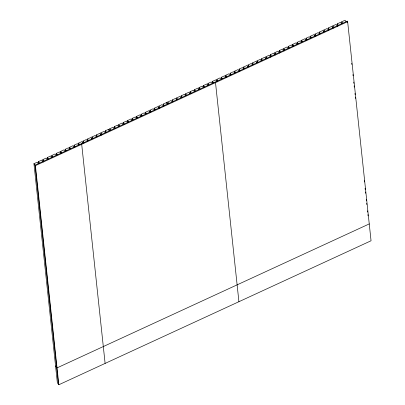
<?xml version="1.0" encoding="UTF-8"?>
<svg xmlns="http://www.w3.org/2000/svg" width="405" height="405" viewBox="0 0 405 405"><rect width="100%" height="100%" fill="white"/><g stroke="black" fill="none" stroke-linecap="round" stroke-linejoin="round"><path stroke-width="0.61" d="M58.441 384.224L35.027 165.129L347.237 21.151L347.637 21.678L371.051 240.773L58.841 384.75L57.363 382.806L33.949 163.711L37.295 162.172L38.369 163.585M38.612 163.539L38.409 161.656L41.755 160.112L42.829 161.529M43.138 162.111L42.869 159.6L46.216 158.056L47.289 159.474M47.532 159.428L47.329 157.54L50.676 156.001L51.749 157.413M51.992 157.368L51.789 155.485L55.136 153.94L56.209 155.358M56.452 155.312L56.249 153.429L59.596 151.885L60.669 153.303M60.912 153.257L60.709 151.374L64.056 149.83L65.129 151.247M65.372 151.202L65.17 149.313L68.516 147.774L69.594 149.187M69.832 149.141L69.63 147.258L72.976 145.714L74.054 147.131M74.292 147.086L74.09 145.203L77.436 143.659L78.514 145.076M78.752 145.03L78.55 143.142L81.896 141.603L82.974 143.016M83.212 142.97L83.01 141.087L86.356 139.543L87.434 140.96M87.672 140.915L87.47 139.031L90.816 137.487L91.895 138.905M92.132 138.859L91.93 136.976L95.276 135.432L96.355 136.849M96.593 136.804L96.39 134.916L99.736 133.377L100.815 134.789M101.118 135.371L100.85 132.86L104.196 131.316L105.275 132.734M105.513 132.688L105.31 130.805L108.656 129.261L109.735 130.678M109.973 130.633L109.77 128.744L113.116 127.205L114.195 128.618M114.433 128.572L114.23 126.689L117.577 125.145L118.655 126.562M118.893 126.517L118.69 124.634L122.037 123.09L123.115 124.507M123.353 124.462L123.15 122.578L126.497 121.034L127.575 122.452M127.813 122.406L127.61 120.518L130.957 118.979L132.035 120.391M132.273 120.346L132.076 118.462L135.417 116.918L136.495 118.336M136.733 118.29L136.536 116.407L139.877 114.863L140.955 116.281M141.193 116.235L140.996 114.347L144.337 112.808L145.415 114.225M145.653 114.175L145.456 112.291L148.797 110.747L149.875 112.165M150.113 112.119L149.916 110.236L153.257 108.692L154.335 110.109M154.573 110.064L154.376 108.181L157.717 106.636L158.795 108.054M159.104 108.636L158.836 106.12L162.177 104.581L163.256 105.994M163.564 106.576L163.296 104.065L166.637 102.521L167.716 103.938M167.953 103.893L167.756 102.009L171.097 100.465L172.176 101.883M172.414 101.837L172.216 99.954L175.557 98.41L176.636 99.827M176.874 99.777L176.676 97.894L180.017 96.355L181.096 97.767M181.334 97.721L181.136 95.838L184.477 94.294L185.556 95.712M185.794 95.666L185.596 93.783L188.938 92.239L190.016 93.656M190.259 93.611L190.056 91.722L193.398 90.183L194.476 91.596M194.719 91.55L194.516 89.667L197.863 88.123L198.936 89.54M199.179 89.495L198.977 87.612L202.323 86.068L203.396 87.485M203.639 87.439L203.437 85.556L206.783 84.012L207.856 85.43M208.099 85.379L207.897 83.496L211.243 81.957L212.316 83.369M212.559 83.324L212.357 81.44L215.703 79.896L216.776 81.314M217.085 81.896L216.817 79.385L220.163 77.841L221.236 79.258M221.545 79.841L221.277 77.325L224.623 75.786L225.696 77.198M226.005 77.78L225.737 75.269L229.083 73.725L230.156 75.143M230.399 75.097L230.197 73.214L233.543 71.67L234.617 73.087M234.859 73.042L234.657 71.159L238.003 69.614L239.077 71.032M239.32 70.981L239.117 69.098L242.463 67.559L243.537 68.972M243.78 68.926L243.577 67.043L246.923 65.499L247.997 66.916M248.24 66.871L248.037 64.987L251.383 63.443L252.457 64.861M252.7 64.815L252.497 62.927L255.844 61.388L256.917 62.8M257.16 62.755L256.957 60.871L260.304 59.327L261.377 60.745M261.62 60.699L261.417 58.816L264.764 57.272L265.837 58.69M266.08 58.644L265.877 56.761L269.224 55.217L270.297 56.634M270.606 57.216L270.337 54.7L273.684 53.161L274.757 54.574M275.066 55.156L274.798 52.645L278.144 51.101L279.217 52.518M279.526 53.101L279.258 50.59L282.604 49.045L283.677 50.463M283.986 51.045L283.718 48.529L287.064 46.99L288.137 48.403M288.38 48.357L288.178 46.474L291.524 44.93L292.597 46.347M292.84 46.302L292.638 44.418L295.984 42.874L297.057 44.292M297.3 44.246L297.098 42.363L300.444 40.819L301.517 42.236M301.76 42.186L301.558 40.303L304.904 38.764L305.977 40.176M306.22 40.13L306.018 38.247L309.364 36.703L310.438 38.121M310.681 38.075L310.478 36.192L313.824 34.648L314.898 36.065M315.141 36.02L314.938 34.131L318.284 32.592L319.358 34.005M319.601 33.959L319.398 32.076L322.744 30.532L323.823 31.949M324.061 31.904L323.858 30.021L327.205 28.477L328.283 29.894M328.587 30.476L328.318 27.965L331.665 26.421L332.743 27.839M333.047 28.421L332.778 25.905L336.125 24.366L337.203 25.778M337.507 26.36L337.238 23.849L340.585 22.305L341.663 23.723M341.901 23.677L341.699 21.794L345.045 20.25L346.123 21.667M58.841 384.75L35.427 165.655L347.637 21.678M369.249 223.919L57.039 367.897L55.561 365.953M341.699 21.794L342.777 23.207M337.238 23.849L338.317 25.267M332.778 25.905L333.857 27.322M328.318 27.965L329.397 29.378M323.858 30.021L324.937 31.438M319.398 32.076L320.476 33.493M314.938 34.131L316.016 35.549M310.478 36.192L311.556 37.604M306.018 38.247L307.096 39.665M301.558 40.303L302.636 41.72M297.098 42.363L298.176 43.775M292.638 44.418L293.716 45.836M288.178 46.474L289.256 47.891M283.718 48.529L284.796 49.947M279.258 50.59L280.336 52.002M274.798 52.645L275.876 54.062M270.337 54.7L271.416 56.118M265.877 56.761L266.956 58.173M261.417 58.816L262.496 60.234M256.957 60.871L258.036 62.289M252.497 62.927L253.57 64.344M248.037 64.987L249.11 66.4M243.577 67.043L244.65 68.46M239.117 69.098L240.19 70.516M234.657 71.159L235.73 72.571M230.197 73.214L231.27 74.631M225.737 75.269L226.81 76.687M221.277 77.325L222.35 78.742M216.817 79.385L217.89 80.797M215.106 82.083L215.506 82.61L238.92 301.705M212.357 81.44L213.43 82.858M207.897 83.496L208.97 84.913M203.437 85.556L204.51 86.969M198.977 87.612L200.05 89.029M194.516 89.667L195.59 91.084M190.056 91.722L191.13 93.14M185.596 93.783L186.67 95.195M181.136 95.838L182.209 97.256M176.676 97.894L177.749 99.311M172.216 99.954L173.289 101.366M167.756 102.009L168.829 103.427M163.296 104.065L164.369 105.482M158.836 106.12L159.909 107.538M154.376 108.181L155.449 109.593M149.916 110.236L150.989 111.653M145.456 112.291L146.529 113.709M140.996 114.347L142.069 115.764M136.536 116.407L137.609 117.825M132.076 118.462L133.149 119.88M127.61 120.518L128.689 121.935M123.15 122.578L124.229 123.991M118.69 124.634L119.769 126.051M114.23 126.689L115.309 128.107M109.77 128.744L110.849 130.162M105.31 130.805L106.388 132.217M100.85 132.86L101.928 134.278M96.39 134.916L97.468 136.333M91.93 136.976L93.008 138.388M87.47 139.031L88.548 140.449M83.01 141.087L84.088 142.504M81.299 143.79L81.699 144.317L105.113 363.412M78.55 143.142L79.628 144.56M74.09 145.203L75.168 146.615M69.63 147.258L70.708 148.675M65.17 149.313L66.248 150.731M60.709 151.374L61.788 152.786M56.249 153.429L57.328 154.847M51.789 155.485L52.868 156.902M47.329 157.54L48.408 158.957M42.869 159.6L43.948 161.013M38.409 161.656L39.487 163.073M33.949 163.711L35.427 165.655M347.237 21.151L347.368 22.407M351.732 63.236L351.869 64.491M352.942 74.54L353.074 75.796M353.747 82.073L353.879 83.334M354.152 85.845L354.284 87.1M354.957 93.383L355.089 94.638M355.357 97.149L355.494 98.405M364.287 180.686L364.419 181.941M365.092 188.219L365.224 189.479M365.492 191.99L365.629 193.246M366.297 199.528L366.434 200.784M366.702 203.295L366.834 204.55M367.507 210.833L367.644 212.088M367.912 214.599L368.044 215.855M166.637 102.521L166.774 103.776M108.656 129.261L108.793 130.516"/></g></svg>
